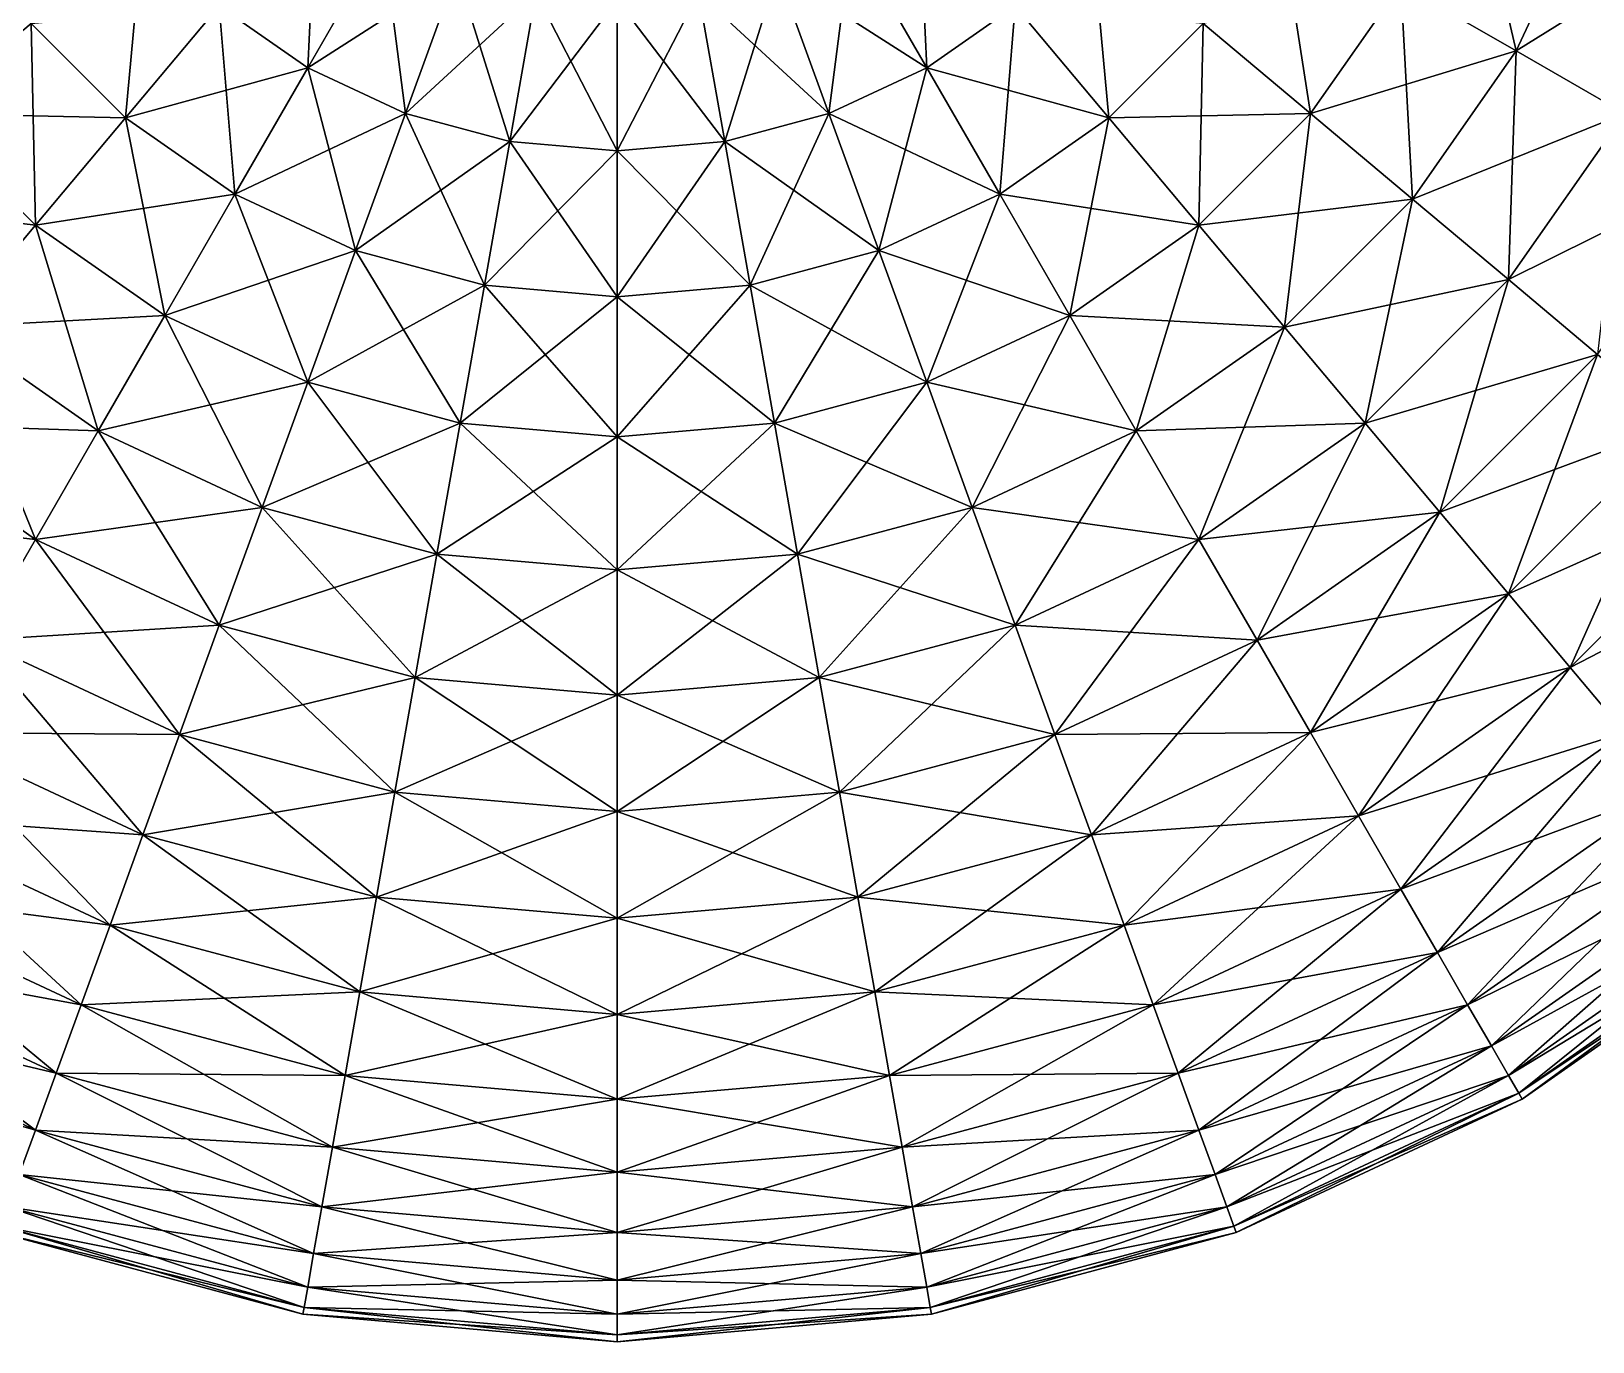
# Model space of a CAD drawing. Header units: metres. Extents: x -7 to 7, y -6 to 6.4.
# Drawn here: x -3.324 to -2.461, y -6 to -5.276 of the extents above; entities that cross this region are included whole.
import ezdxf

# ---------------------------------------------------------------- set-up
doc = ezdxf.new("R2010")
doc.units = ezdxf.units.M

msp = doc.modelspace()

# ---------------------------------------------------------------- linework, layer by layer
at = {"layer": 'Sphere 1'}
for points in [[(-2.53015, -5.17101, 0.86602), (-2.50327, -5.28679, 0.81915), (-2.56699, -5.25, 0.86602)], [(-2.53015, -5.17101, 0.86602), (-2.46101, -5.19617, 0.81915), (-2.50327, -5.28679, 0.81915)], [(-3.17101, -5.2962, -0.93969), (-3.16636, -5.19827, -0.96593), (-3.21985, -5.262, -0.93969)], [(-3.17101, -5.2962, -0.93969), (-3.12941, -5.22414, -0.96593), (-3.16636, -5.19827, -0.96593)], [(-2.83363, -5.19827, 0.96592), (-2.82899, -5.2962, 0.93969), (-2.87059, -5.22414, 0.96592)], [(-2.83363, -5.19827, 0.96592), (-2.78015, -5.262, 0.93969), (-2.82899, -5.2962, 0.93969)], [(-2.46101, -5.19617, -0.81915), (-2.56699, -5.25, -0.86603), (-2.50327, -5.28679, -0.81915)], [(-2.46101, -5.19617, 0.81915), (-2.44333, -5.32139, 0.76604), (-2.50327, -5.28679, 0.81915)], [(-2.39598, -5.21984, -0.76605), (-2.46101, -5.19617, -0.81915), (-2.50327, -5.28679, -0.81915)], [(-3.38302, -5.32139, -0.86603), (-3.32374, -5.27165, -0.90631), (-3.366, -5.21131, -0.90631)], [(-2.634, -5.21131, 0.90631), (-2.61698, -5.32139, 0.86602), (-2.67625, -5.27165, 0.90631)], [(-2.634, -5.21131, 0.90631), (-2.56699, -5.25, 0.86602), (-2.61698, -5.32139, 0.86602)], [(-3.27165, -5.32374, -0.90631), (-3.262, -5.21985, -0.93969), (-3.32374, -5.27165, -0.90631)], [(-3.27165, -5.32374, -0.90631), (-3.21985, -5.262, -0.93969), (-3.262, -5.21985, -0.93969)], [(-3.12941, -5.22414, 0.96592), (-3.17101, -5.2962, 0.93969), (-3.21985, -5.262, 0.93969)], [(-3.08852, -5.24321, 0.96592), (-3.17101, -5.2962, 0.93969), (-3.12941, -5.22414, 0.96592)], [(-3.11698, -5.32139, -0.93969), (-3.12941, -5.22414, -0.96593), (-3.17101, -5.2962, -0.93969)], [(-3.11698, -5.32139, -0.93969), (-3.08852, -5.24321, -0.96593), (-3.12941, -5.22414, -0.96593)], [(-2.87059, -5.22414, 0.96592), (-2.88302, -5.32139, 0.93969), (-2.91148, -5.24321, 0.96592)], [(-2.82899, -5.2962, -0.93969), (-2.87059, -5.22414, -0.96593), (-2.91148, -5.24321, -0.96593)], [(-2.87059, -5.22414, 0.96592), (-2.82899, -5.2962, 0.93969), (-2.88302, -5.32139, 0.93969)], [(-2.78015, -5.262, -0.93969), (-2.87059, -5.22414, -0.96593), (-2.82899, -5.2962, -0.93969)], [(-2.738, -5.21985, 0.93969), (-2.72835, -5.32374, 0.90631), (-2.78015, -5.262, 0.93969)], [(-2.738, -5.21985, 0.93969), (-2.67625, -5.27165, 0.90631), (-2.72835, -5.32374, 0.90631)], [(-2.39598, -5.21984, -0.76605), (-2.50327, -5.28679, -0.81915), (-2.44333, -5.32139, -0.76605)], [(-3.08852, -5.24321, 0.96592), (-3.11698, -5.32139, 0.93969), (-3.17101, -5.2962, 0.93969)], [(-3.04494, -5.25489, 0.96592), (-3.11698, -5.32139, 0.93969), (-3.08852, -5.24321, 0.96592)], [(-3.05939, -5.33682, -0.93969), (-3.08852, -5.24321, -0.96593), (-3.11698, -5.32139, -0.93969)], [(-3.05939, -5.33682, -0.93969), (-3.04494, -5.25489, -0.96593), (-3.08852, -5.24321, -0.96593)], [(-2.91148, -5.24321, 0.96592), (-2.94061, -5.33682, 0.93969), (-2.95506, -5.25489, 0.96592)], [(-2.88302, -5.32139, -0.93969), (-2.91148, -5.24321, -0.96593), (-2.95506, -5.25489, -0.96593)], [(-2.91148, -5.24321, 0.96592), (-2.88302, -5.32139, 0.93969), (-2.94061, -5.33682, 0.93969)], [(-2.82899, -5.2962, -0.93969), (-2.91148, -5.24321, -0.96593), (-2.88302, -5.32139, -0.93969)], [(-2.56699, -5.25, -0.86603), (-2.67626, -5.27165, -0.90631), (-2.61698, -5.32139, -0.86603)], [(-2.56699, -5.25, 0.86602), (-2.56061, -5.36869, 0.81915), (-2.61698, -5.32139, 0.86602)], [(-2.50327, -5.28679, -0.81915), (-2.56699, -5.25, -0.86603), (-2.61698, -5.32139, -0.86603)], [(-2.56699, -5.25, 0.86602), (-2.50327, -5.28679, 0.81915), (-2.56061, -5.36869, 0.81915)], [(-3.21985, -5.262, 0.93969), (-3.27165, -5.32374, 0.90631), (-3.32374, -5.27165, 0.90631)], [(-3.17101, -5.2962, 0.93969), (-3.27165, -5.32374, 0.90631), (-3.21985, -5.262, 0.93969)], [(-3.21131, -5.366, -0.90631), (-3.21985, -5.262, -0.93969), (-3.27165, -5.32374, -0.90631)], [(-3.21131, -5.366, -0.90631), (-3.17101, -5.2962, -0.93969), (-3.21985, -5.262, -0.93969)], [(-3.04494, -5.25489, 0.96592), (-3.05939, -5.33682, 0.93969), (-3.11698, -5.32139, 0.93969)], [(-3, -5.25882, 0.96592), (-3.05939, -5.33682, 0.93969), (-3.04494, -5.25489, 0.96592)], [(-3, -5.34202, -0.93969), (-3.04494, -5.25489, -0.96593), (-3.05939, -5.33682, -0.93969)], [(-3, -5.25882, 0.96592), (-3, -5.34202, 0.93969), (-3.05939, -5.33682, 0.93969)], [(-3, -5.34202, -0.93969), (-3, -5.25882, -0.96593), (-3.04494, -5.25489, -0.96593)], [(-2.95506, -5.25489, 0.96592), (-3, -5.34202, 0.93969), (-3, -5.25882, 0.96592)], [(-2.95506, -5.25489, 0.96592), (-2.94061, -5.33682, 0.93969), (-3, -5.34202, 0.93969)], [(-2.94061, -5.33682, -0.93969), (-2.95506, -5.25489, -0.96593), (-3, -5.25882, -0.96593)], [(-2.94061, -5.33682, -0.93969), (-3, -5.25882, -0.96593), (-3, -5.34202, -0.93969)], [(-2.88302, -5.32139, -0.93969), (-2.95506, -5.25489, -0.96593), (-2.94061, -5.33682, -0.93969)], [(-2.78015, -5.262, 0.93969), (-2.78869, -5.366, 0.90631), (-2.82899, -5.2962, 0.93969)], [(-2.72835, -5.32374, -0.90631), (-2.78015, -5.262, -0.93969), (-2.82899, -5.2962, -0.93969)], [(-2.78015, -5.262, 0.93969), (-2.72835, -5.32374, 0.90631), (-2.78869, -5.366, 0.90631)], [(-2.67626, -5.27165, -0.90631), (-2.78015, -5.262, -0.93969), (-2.72835, -5.32374, -0.90631)], [(-3.27165, -5.32374, 0.90631), (-3.38302, -5.32139, 0.86602), (-3.32374, -5.27165, 0.90631)], [(-3.32139, -5.38302, -0.86603), (-3.32374, -5.27165, -0.90631), (-3.38302, -5.32139, -0.86603)], [(-3.32139, -5.38302, -0.86603), (-3.27165, -5.32374, -0.90631), (-3.32374, -5.27165, -0.90631)], [(-2.67625, -5.27165, 0.90631), (-2.67861, -5.38302, 0.86602), (-2.72835, -5.32374, 0.90631)], [(-2.61698, -5.32139, -0.86603), (-2.67626, -5.27165, -0.90631), (-2.72835, -5.32374, -0.90631)], [(-2.67625, -5.27165, 0.90631), (-2.61698, -5.32139, 0.86602), (-2.67861, -5.38302, 0.86602)], [(-2.50327, -5.28679, -0.81915), (-2.61698, -5.32139, -0.86603), (-2.56061, -5.36869, -0.81915)], [(-2.50327, -5.28679, 0.81915), (-2.5076, -5.41317, 0.76604), (-2.56061, -5.36869, 0.81915)], [(-2.44333, -5.32139, -0.76605), (-2.50327, -5.28679, -0.81915), (-2.56061, -5.36869, -0.81915)], [(-2.50327, -5.28679, 0.81915), (-2.44333, -5.32139, 0.76604), (-2.5076, -5.41317, 0.76604)], [(-3.17101, -5.2962, 0.93969), (-3.21131, -5.366, 0.90631), (-3.27165, -5.32374, 0.90631)], [(-3.11698, -5.32139, 0.93969), (-3.21131, -5.366, 0.90631), (-3.17101, -5.2962, 0.93969)], [(-3.14454, -5.39713, -0.90631), (-3.17101, -5.2962, -0.93969), (-3.21131, -5.366, -0.90631)], [(-3.14454, -5.39713, -0.90631), (-3.11698, -5.32139, -0.93969), (-3.17101, -5.2962, -0.93969)], [(-2.82899, -5.2962, 0.93969), (-2.85546, -5.39713, 0.90631), (-2.88302, -5.32139, 0.93969)], [(-2.78869, -5.366, -0.90631), (-2.82899, -5.2962, -0.93969), (-2.88302, -5.32139, -0.93969)], [(-2.82899, -5.2962, 0.93969), (-2.78869, -5.366, 0.90631), (-2.85546, -5.39713, 0.90631)], [(-2.72835, -5.32374, -0.90631), (-2.82899, -5.2962, -0.93969), (-2.78869, -5.366, -0.90631)], [(-3.32139, -5.38302, 0.86602), (-3.43938, -5.36869, 0.81915), (-3.38302, -5.32139, 0.86602)], [(-3.27165, -5.32374, 0.90631), (-3.32139, -5.38302, 0.86602), (-3.38302, -5.32139, 0.86602)], [(-3.36869, -5.43938, -0.81915), (-3.32139, -5.38302, -0.86603), (-3.38302, -5.32139, -0.86603)], [(-3.11698, -5.32139, 0.93969), (-3.14454, -5.39713, 0.90631), (-3.21131, -5.366, 0.90631)], [(-3.05939, -5.33682, 0.93969), (-3.14454, -5.39713, 0.90631), (-3.11698, -5.32139, 0.93969)], [(-3.07339, -5.4162, -0.90631), (-3.11698, -5.32139, -0.93969), (-3.14454, -5.39713, -0.90631)], [(-3.07339, -5.4162, -0.90631), (-3.05939, -5.33682, -0.93969), (-3.11698, -5.32139, -0.93969)], [(-2.88302, -5.32139, 0.93969), (-2.92661, -5.4162, 0.90631), (-2.94061, -5.33682, 0.93969)], [(-2.85546, -5.39713, -0.90631), (-2.88302, -5.32139, -0.93969), (-2.94061, -5.33682, -0.93969)], [(-2.88302, -5.32139, 0.93969), (-2.85546, -5.39713, 0.90631), (-2.92661, -5.4162, 0.90631)], [(-2.78869, -5.366, -0.90631), (-2.88302, -5.32139, -0.93969), (-2.85546, -5.39713, -0.90631)], [(-2.61698, -5.32139, -0.86603), (-2.72835, -5.32374, -0.90631), (-2.67861, -5.38302, -0.86603)], [(-2.61698, -5.32139, 0.86602), (-2.63131, -5.43938, 0.81915), (-2.67861, -5.38302, 0.86602)], [(-2.56061, -5.36869, -0.81915), (-2.61698, -5.32139, -0.86603), (-2.67861, -5.38302, -0.86603)], [(-2.61698, -5.32139, 0.86602), (-2.56061, -5.36869, 0.81915), (-2.63131, -5.43938, 0.81915)], [(-2.44333, -5.32139, -0.76605), (-2.56061, -5.36869, -0.81915), (-2.5076, -5.41317, -0.76605)], [(-2.44333, -5.32139, 0.76604), (-2.45832, -5.45452, 0.70711), (-2.5076, -5.41317, 0.76604)], [(-2.38763, -5.35355, -0.70711), (-2.44333, -5.32139, -0.76605), (-2.5076, -5.41317, -0.76605)], [(-3.21131, -5.366, 0.90631), (-3.32139, -5.38302, 0.86602), (-3.27165, -5.32374, 0.90631)], [(-3.25, -5.43301, -0.86603), (-3.27165, -5.32374, -0.90631), (-3.32139, -5.38302, -0.86603)], [(-3.25, -5.43301, -0.86603), (-3.21131, -5.366, -0.90631), (-3.27165, -5.32374, -0.90631)], [(-2.72835, -5.32374, 0.90631), (-2.75, -5.43301, 0.86602), (-2.78869, -5.366, 0.90631)], [(-2.67861, -5.38302, -0.86603), (-2.72835, -5.32374, -0.90631), (-2.78869, -5.366, -0.90631)], [(-2.72835, -5.32374, 0.90631), (-2.67861, -5.38302, 0.86602), (-2.75, -5.43301, 0.86602)], [(-3.05939, -5.33682, 0.93969), (-3.07339, -5.4162, 0.90631), (-3.14454, -5.39713, 0.90631)], [(-3, -5.34202, 0.93969), (-3.07339, -5.4162, 0.90631), (-3.05939, -5.33682, 0.93969)], [(-3, -5.42262, -0.90631), (-3.05939, -5.33682, -0.93969), (-3.07339, -5.4162, -0.90631)], [(-3, -5.42262, -0.90631), (-3, -5.34202, -0.93969), (-3.05939, -5.33682, -0.93969)], [(-2.94061, -5.33682, 0.93969), (-3, -5.42262, 0.90631), (-3, -5.34202, 0.93969)], [(-2.94061, -5.33682, 0.93969), (-2.92661, -5.4162, 0.90631), (-3, -5.42262, 0.90631)], [(-2.92661, -5.4162, -0.90631), (-2.94061, -5.33682, -0.93969), (-3, -5.34202, -0.93969)], [(-2.85546, -5.39713, -0.90631), (-2.94061, -5.33682, -0.93969), (-2.92661, -5.4162, -0.90631)], [(-3, -5.34202, 0.93969), (-3, -5.42262, 0.90631), (-3.07339, -5.4162, 0.90631)], [(-2.92661, -5.4162, -0.90631), (-3, -5.34202, -0.93969), (-3, -5.42262, -0.90631)], [(-2.38763, -5.35355, -0.70711), (-2.5076, -5.41317, -0.76605), (-2.45832, -5.45452, -0.70711)], [(-3.21131, -5.366, 0.90631), (-3.25, -5.43301, 0.86602), (-3.32139, -5.38302, 0.86602)], [(-3.14454, -5.39713, 0.90631), (-3.25, -5.43301, 0.86602), (-3.21131, -5.366, 0.90631)], [(-3.17101, -5.46984, -0.86603), (-3.21131, -5.366, -0.90631), (-3.25, -5.43301, -0.86603)], [(-3.17101, -5.46984, -0.86603), (-3.14454, -5.39713, -0.90631), (-3.21131, -5.366, -0.90631)], [(-2.78869, -5.366, 0.90631), (-2.82899, -5.46985, 0.86602), (-2.85546, -5.39713, 0.90631)], [(-2.75, -5.43301, -0.86603), (-2.78869, -5.366, -0.90631), (-2.85546, -5.39713, -0.90631)], [(-2.78869, -5.366, 0.90631), (-2.75, -5.43301, 0.86602), (-2.82899, -5.46985, 0.86602)], [(-2.67861, -5.38302, -0.86603), (-2.78869, -5.366, -0.90631), (-2.75, -5.43301, -0.86603)], [(-3.32139, -5.38302, 0.86602), (-3.36869, -5.43938, 0.81915), (-3.43938, -5.36869, 0.81915)], [(-2.56061, -5.36869, -0.81915), (-2.67861, -5.38302, -0.86603), (-2.63131, -5.43938, -0.81915)], [(-2.56061, -5.36869, 0.81915), (-2.58682, -5.4924, 0.76604), (-2.63131, -5.43938, 0.81915)], [(-2.5076, -5.41317, -0.76605), (-2.56061, -5.36869, -0.81915), (-2.63131, -5.43938, -0.81915)], [(-2.56061, -5.36869, 0.81915), (-2.5076, -5.41317, 0.76604), (-2.58682, -5.4924, 0.76604)], [(-3.25, -5.43301, 0.86602), (-3.36869, -5.43938, 0.81915), (-3.32139, -5.38302, 0.86602)], [(-3.28679, -5.49673, -0.81915), (-3.32139, -5.38302, -0.86603), (-3.36869, -5.43938, -0.81915)], [(-3.28679, -5.49673, -0.81915), (-3.25, -5.43301, -0.86603), (-3.32139, -5.38302, -0.86603)], [(-2.67861, -5.38302, 0.86602), (-2.71321, -5.49673, 0.81915), (-2.75, -5.43301, 0.86602)], [(-2.63131, -5.43938, -0.81915), (-2.67861, -5.38302, -0.86603), (-2.75, -5.43301, -0.86603)], [(-2.67861, -5.38302, 0.86602), (-2.63131, -5.43938, 0.81915), (-2.71321, -5.49673, 0.81915)], [(-3.14454, -5.39713, 0.90631), (-3.17101, -5.46985, 0.86602), (-3.25, -5.43301, 0.86602)], [(-3.07339, -5.4162, 0.90631), (-3.17101, -5.46985, 0.86602), (-3.14454, -5.39713, 0.90631)], [(-3.08682, -5.4924, -0.86603), (-3.14454, -5.39713, -0.90631), (-3.17101, -5.46984, -0.86603)], [(-3.08682, -5.4924, -0.86603), (-3.07339, -5.4162, -0.90631), (-3.14454, -5.39713, -0.90631)], [(-2.85546, -5.39713, 0.90631), (-2.91318, -5.4924, 0.86602), (-2.92661, -5.4162, 0.90631)], [(-2.82899, -5.46984, -0.86603), (-2.85546, -5.39713, -0.90631), (-2.92661, -5.4162, -0.90631)], [(-2.85546, -5.39713, 0.90631), (-2.82899, -5.46985, 0.86602), (-2.91318, -5.4924, 0.86602)], [(-2.75, -5.43301, -0.86603), (-2.85546, -5.39713, -0.90631), (-2.82899, -5.46984, -0.86603)], [(-3.07339, -5.4162, 0.90631), (-3.08682, -5.4924, 0.86602), (-3.17101, -5.46985, 0.86602)], [(-3, -5.42262, 0.90631), (-3.08682, -5.4924, 0.86602), (-3.07339, -5.4162, 0.90631)], [(-3, -5.5, -0.86603), (-3.07339, -5.4162, -0.90631), (-3.08682, -5.4924, -0.86603)], [(-3, -5.5, -0.86603), (-3, -5.42262, -0.90631), (-3.07339, -5.4162, -0.90631)], [(-2.92661, -5.4162, 0.90631), (-3, -5.5, 0.86602), (-3, -5.42262, 0.90631)], [(-2.92661, -5.4162, 0.90631), (-2.91318, -5.4924, 0.86602), (-3, -5.5, 0.86602)], [(-2.91318, -5.4924, -0.86603), (-2.92661, -5.4162, -0.90631), (-3, -5.42262, -0.90631)], [(-2.82899, -5.46984, -0.86603), (-2.92661, -5.4162, -0.90631), (-2.91318, -5.4924, -0.86603)], [(-2.5076, -5.41317, -0.76605), (-2.63131, -5.43938, -0.81915), (-2.58682, -5.4924, -0.76605)], [(-2.5076, -5.41317, 0.76604), (-2.54548, -5.54167, 0.70711), (-2.58682, -5.4924, 0.76604)], [(-2.45832, -5.45452, -0.70711), (-2.5076, -5.41317, -0.76605), (-2.58682, -5.4924, -0.76605)], [(-2.5076, -5.41317, 0.76604), (-2.45832, -5.45452, 0.70711), (-2.54548, -5.54167, 0.70711)], [(-3, -5.42262, 0.90631), (-3, -5.5, 0.86602), (-3.08682, -5.4924, 0.86602)], [(-2.91318, -5.4924, -0.86603), (-3, -5.42262, -0.90631), (-3, -5.5, -0.86603)], [(-3.25, -5.43301, 0.86602), (-3.28679, -5.49673, 0.81915), (-3.36869, -5.43938, 0.81915)], [(-3.17101, -5.46985, 0.86602), (-3.28679, -5.49673, 0.81915), (-3.25, -5.43301, 0.86602)], [(-3.19617, -5.53898, -0.81915), (-3.25, -5.43301, -0.86603), (-3.28679, -5.49673, -0.81915)], [(-3.19617, -5.53898, -0.81915), (-3.17101, -5.46984, -0.86603), (-3.25, -5.43301, -0.86603)], [(-2.75, -5.43301, 0.86602), (-2.80382, -5.53898, 0.81915), (-2.82899, -5.46985, 0.86602)], [(-2.71321, -5.49673, -0.81915), (-2.75, -5.43301, -0.86603), (-2.82899, -5.46984, -0.86603)], [(-2.75, -5.43301, 0.86602), (-2.71321, -5.49673, 0.81915), (-2.80382, -5.53898, 0.81915)], [(-2.63131, -5.43938, -0.81915), (-2.75, -5.43301, -0.86603), (-2.71321, -5.49673, -0.81915)], [(-3.28679, -5.49673, 0.81915), (-3.41318, -5.4924, 0.76604), (-3.36869, -5.43938, 0.81915)], [(-3.32139, -5.55667, -0.76605), (-3.36869, -5.43938, -0.81915), (-3.41317, -5.4924, -0.76605)], [(-3.32139, -5.55667, -0.76605), (-3.28679, -5.49673, -0.81915), (-3.36869, -5.43938, -0.81915)], [(-2.63131, -5.43938, 0.81915), (-2.67861, -5.55667, 0.76604), (-2.71321, -5.49673, 0.81915)], [(-2.58682, -5.4924, -0.76605), (-2.63131, -5.43938, -0.81915), (-2.71321, -5.49673, -0.81915)], [(-2.63131, -5.43938, 0.81915), (-2.58682, -5.4924, 0.76604), (-2.67861, -5.55667, 0.76604)], [(-2.45832, -5.45452, -0.70711), (-2.58682, -5.4924, -0.76605), (-2.54548, -5.54167, -0.70711)], [(-2.45832, -5.45452, 0.70711), (-2.5076, -5.58682, 0.64279), (-2.54548, -5.54167, 0.70711)], [(-2.41318, -5.4924, -0.64279), (-2.45832, -5.45452, -0.70711), (-2.54548, -5.54167, -0.70711)], [(-2.45832, -5.45452, 0.70711), (-2.41318, -5.4924, 0.64279), (-2.5076, -5.58682, 0.64279)], [(-3.17101, -5.46985, 0.86602), (-3.19617, -5.53898, 0.81915), (-3.28679, -5.49673, 0.81915)], [(-3.0996, -5.56486, -0.81915), (-3.17101, -5.46984, -0.86603), (-3.19617, -5.53898, -0.81915)], [(-3.08682, -5.4924, 0.86602), (-3.19617, -5.53898, 0.81915), (-3.17101, -5.46985, 0.86602)], [(-3.0996, -5.56486, -0.81915), (-3.08682, -5.4924, -0.86603), (-3.17101, -5.46984, -0.86603)], [(-2.80382, -5.53898, -0.81915), (-2.82899, -5.46984, -0.86603), (-2.91318, -5.4924, -0.86603)], [(-2.82899, -5.46985, 0.86602), (-2.9004, -5.56486, 0.81915), (-2.91318, -5.4924, 0.86602)], [(-2.82899, -5.46985, 0.86602), (-2.80382, -5.53898, 0.81915), (-2.9004, -5.56486, 0.81915)], [(-2.71321, -5.49673, -0.81915), (-2.82899, -5.46984, -0.86603), (-2.80382, -5.53898, -0.81915)], [(-3.32139, -5.55667, 0.76604), (-3.45452, -5.54167, 0.70711), (-3.41318, -5.4924, 0.76604)], [(-3.28679, -5.49673, 0.81915), (-3.32139, -5.55667, 0.76604), (-3.41318, -5.4924, 0.76604)], [(-3.35355, -5.61237, -0.70711), (-3.32139, -5.55667, -0.76605), (-3.41317, -5.4924, -0.76605)], [(-3.08682, -5.4924, 0.86602), (-3.0996, -5.56486, 0.81915), (-3.19617, -5.53898, 0.81915)], [(-3, -5.5, 0.86602), (-3.0996, -5.56486, 0.81915), (-3.08682, -5.4924, 0.86602)], [(-3, -5.57358, -0.81915), (-3.08682, -5.4924, -0.86603), (-3.0996, -5.56486, -0.81915)], [(-3, -5.57358, -0.81915), (-3, -5.5, -0.86603), (-3.08682, -5.4924, -0.86603)], [(-2.91318, -5.4924, 0.86602), (-3, -5.57358, 0.81915), (-3, -5.5, 0.86602)], [(-2.91318, -5.4924, 0.86602), (-2.9004, -5.56486, 0.81915), (-3, -5.57358, 0.81915)], [(-2.9004, -5.56486, -0.81915), (-2.91318, -5.4924, -0.86603), (-3, -5.5, -0.86603)], [(-2.80382, -5.53898, -0.81915), (-2.91318, -5.4924, -0.86603), (-2.9004, -5.56486, -0.81915)], [(-2.58682, -5.4924, -0.76605), (-2.71321, -5.49673, -0.81915), (-2.67861, -5.55667, -0.76605)], [(-2.58682, -5.4924, 0.76604), (-2.64645, -5.61237, 0.70711), (-2.67861, -5.55667, 0.76604)], [(-2.54548, -5.54167, -0.70711), (-2.58682, -5.4924, -0.76605), (-2.67861, -5.55667, -0.76605)], [(-2.58682, -5.4924, 0.76604), (-2.54548, -5.54167, 0.70711), (-2.64645, -5.61237, 0.70711)], [(-2.41318, -5.4924, -0.64279), (-2.54548, -5.54167, -0.70711), (-2.5076, -5.58682, -0.64279)], [(-2.41318, -5.4924, 0.64279), (-2.47346, -5.62751, 0.57358), (-2.5076, -5.58682, 0.64279)], [(-2.37249, -5.52654, -0.57358), (-2.41318, -5.4924, -0.64279), (-2.5076, -5.58682, -0.64279)], [(-2.41318, -5.4924, 0.64279), (-2.37249, -5.52654, 0.57358), (-2.47346, -5.62751, 0.57358)], [(-3.19617, -5.53898, 0.81915), (-3.32139, -5.55667, 0.76604), (-3.28679, -5.49673, 0.81915)], [(-3.21985, -5.60402, -0.76605), (-3.28679, -5.49673, -0.81915), (-3.32139, -5.55667, -0.76605)], [(-3.21985, -5.60402, -0.76605), (-3.19617, -5.53898, -0.81915), (-3.28679, -5.49673, -0.81915)], [(-3, -5.5, 0.86602), (-3, -5.57358, 0.81915), (-3.0996, -5.56486, 0.81915)], [(-2.9004, -5.56486, -0.81915), (-3, -5.5, -0.86603), (-3, -5.57358, -0.81915)], [(-2.71321, -5.49673, 0.81915), (-2.78015, -5.60402, 0.76604), (-2.80382, -5.53898, 0.81915)], [(-2.67861, -5.55667, -0.76605), (-2.71321, -5.49673, -0.81915), (-2.80382, -5.53898, -0.81915)], [(-2.71321, -5.49673, 0.81915), (-2.67861, -5.55667, 0.76604), (-2.78015, -5.60402, 0.76604)], [(-2.37249, -5.52654, -0.57358), (-2.5076, -5.58682, -0.64279), (-2.47346, -5.62751, -0.57358)], [(-2.37249, -5.52654, 0.57358), (-2.44333, -5.66341, 0.5), (-2.47346, -5.62751, 0.57358)], [(-2.33659, -5.55667, -0.5), (-2.37249, -5.52654, -0.57358), (-2.47346, -5.62751, -0.57358)], [(-3.32139, -5.55667, 0.76604), (-3.35355, -5.61237, 0.70711), (-3.45452, -5.54167, 0.70711)], [(-3.19617, -5.53898, 0.81915), (-3.21985, -5.60402, 0.76604), (-3.32139, -5.55667, 0.76604)], [(-3.0996, -5.56486, 0.81915), (-3.21985, -5.60402, 0.76604), (-3.19617, -5.53898, 0.81915)], [(-3.11162, -5.63302, -0.76605), (-3.19617, -5.53898, -0.81915), (-3.21985, -5.60402, -0.76605)], [(-3.11162, -5.63302, -0.76605), (-3.0996, -5.56486, -0.81915), (-3.19617, -5.53898, -0.81915)], [(-2.80382, -5.53898, 0.81915), (-2.88838, -5.63302, 0.76604), (-2.9004, -5.56486, 0.81915)], [(-2.78015, -5.60402, -0.76605), (-2.80382, -5.53898, -0.81915), (-2.9004, -5.56486, -0.81915)], [(-2.80382, -5.53898, 0.81915), (-2.78015, -5.60402, 0.76604), (-2.88838, -5.63302, 0.76604)], [(-2.67861, -5.55667, -0.76605), (-2.80382, -5.53898, -0.81915), (-2.78015, -5.60402, -0.76605)], [(-2.54548, -5.54167, -0.70711), (-2.67861, -5.55667, -0.76605), (-2.64645, -5.61237, -0.70711)], [(-2.54548, -5.54167, 0.70711), (-2.61698, -5.66341, 0.64279), (-2.64645, -5.61237, 0.70711)], [(-2.5076, -5.58682, -0.64279), (-2.54548, -5.54167, -0.70711), (-2.64645, -5.61237, -0.70711)], [(-2.54548, -5.54167, 0.70711), (-2.5076, -5.58682, 0.64279), (-2.61698, -5.66341, 0.64279)], [(-3.21985, -5.60402, 0.76604), (-3.35355, -5.61237, 0.70711), (-3.32139, -5.55667, 0.76604)], [(-3.24184, -5.66446, -0.70711), (-3.32139, -5.55667, -0.76605), (-3.35355, -5.61237, -0.70711)], [(-3.24184, -5.66446, -0.70711), (-3.21985, -5.60402, -0.76605), (-3.32139, -5.55667, -0.76605)], [(-2.67861, -5.55667, 0.76604), (-2.75815, -5.66446, 0.70711), (-2.78015, -5.60402, 0.76604)], [(-2.64645, -5.61237, -0.70711), (-2.67861, -5.55667, -0.76605), (-2.78015, -5.60402, -0.76605)], [(-2.67861, -5.55667, 0.76604), (-2.64645, -5.61237, 0.70711), (-2.75815, -5.66446, 0.70711)], [(-2.33659, -5.55667, -0.5), (-2.47346, -5.62751, -0.57358), (-2.44333, -5.66341, -0.5)], [(-3.0996, -5.56486, 0.81915), (-3.11162, -5.63302, 0.76604), (-3.21985, -5.60402, 0.76604)], [(-3, -5.57358, 0.81915), (-3.11162, -5.63302, 0.76604), (-3.0996, -5.56486, 0.81915)], [(-3, -5.64279, -0.76605), (-3.0996, -5.56486, -0.81915), (-3.11162, -5.63302, -0.76605)], [(-3, -5.64279, -0.76605), (-3, -5.57358, -0.81915), (-3.0996, -5.56486, -0.81915)], [(-2.9004, -5.56486, 0.81915), (-3, -5.64279, 0.76604), (-3, -5.57358, 0.81915)], [(-2.9004, -5.56486, 0.81915), (-2.88838, -5.63302, 0.76604), (-3, -5.64279, 0.76604)], [(-2.88838, -5.63302, -0.76605), (-2.9004, -5.56486, -0.81915), (-3, -5.57358, -0.81915)], [(-2.78015, -5.60402, -0.76605), (-2.9004, -5.56486, -0.81915), (-2.88838, -5.63302, -0.76605)], [(-3, -5.57358, 0.81915), (-3, -5.64279, 0.76604), (-3.11162, -5.63302, 0.76604)], [(-2.88838, -5.63302, -0.76605), (-3, -5.57358, -0.81915), (-3, -5.64279, -0.76605)], [(-2.5076, -5.58682, -0.64279), (-2.64645, -5.61237, -0.70711), (-2.61698, -5.66341, -0.64279)], [(-2.5076, -5.58682, 0.64279), (-2.59042, -5.70941, 0.57358), (-2.61698, -5.66341, 0.64279)], [(-2.47346, -5.62751, -0.57358), (-2.5076, -5.58682, -0.64279), (-2.61698, -5.66341, -0.64279)], [(-2.5076, -5.58682, 0.64279), (-2.47346, -5.62751, 0.57358), (-2.59042, -5.70941, 0.57358)], [(-3.21985, -5.60402, 0.76604), (-3.24184, -5.66446, 0.70711), (-3.35355, -5.61237, 0.70711)], [(-3.11162, -5.63302, 0.76604), (-3.24184, -5.66446, 0.70711), (-3.21985, -5.60402, 0.76604)], [(-3.12279, -5.69636, -0.70711), (-3.21985, -5.60402, -0.76605), (-3.24184, -5.66446, -0.70711)], [(-3.12279, -5.69636, -0.70711), (-3.11162, -5.63302, -0.76605), (-3.21985, -5.60402, -0.76605)], [(-2.78015, -5.60402, 0.76604), (-2.87721, -5.69636, 0.70711), (-2.88838, -5.63302, 0.76604)], [(-2.75815, -5.66446, -0.70711), (-2.78015, -5.60402, -0.76605), (-2.88838, -5.63302, -0.76605)], [(-2.78015, -5.60402, 0.76604), (-2.75815, -5.66446, 0.70711), (-2.87721, -5.69636, 0.70711)], [(-2.64645, -5.61237, -0.70711), (-2.78015, -5.60402, -0.76605), (-2.75815, -5.66446, -0.70711)], [(-3.24184, -5.66446, 0.70711), (-3.38302, -5.66341, 0.64279), (-3.35355, -5.61237, 0.70711)], [(-3.262, -5.71985, -0.64279), (-3.35355, -5.61237, -0.70711), (-3.38302, -5.66341, -0.64279)], [(-3.262, -5.71985, -0.64279), (-3.24184, -5.66446, -0.70711), (-3.35355, -5.61237, -0.70711)], [(-2.64645, -5.61237, 0.70711), (-2.738, -5.71985, 0.64279), (-2.75815, -5.66446, 0.70711)], [(-2.61698, -5.66341, -0.64279), (-2.64645, -5.61237, -0.70711), (-2.75815, -5.66446, -0.70711)], [(-2.64645, -5.61237, 0.70711), (-2.61698, -5.66341, 0.64279), (-2.738, -5.71985, 0.64279)], [(-3.11162, -5.63302, 0.76604), (-3.12279, -5.69636, 0.70711), (-3.24184, -5.66446, 0.70711)], [(-3, -5.64279, 0.76604), (-3.12279, -5.69636, 0.70711), (-3.11162, -5.63302, 0.76604)], [(-3, -5.70711, -0.70711), (-3.11162, -5.63302, -0.76605), (-3.12279, -5.69636, -0.70711)], [(-3, -5.70711, -0.70711), (-3, -5.64279, -0.76605), (-3.11162, -5.63302, -0.76605)], [(-2.88838, -5.63302, 0.76604), (-3, -5.70711, 0.70711), (-3, -5.64279, 0.76604)], [(-2.88838, -5.63302, 0.76604), (-2.87721, -5.69636, 0.70711), (-3, -5.70711, 0.70711)], [(-2.87721, -5.69636, -0.70711), (-2.88838, -5.63302, -0.76605), (-3, -5.64279, -0.76605)], [(-2.75815, -5.66446, -0.70711), (-2.88838, -5.63302, -0.76605), (-2.87721, -5.69636, -0.70711)], [(-2.47346, -5.62751, -0.57358), (-2.61698, -5.66341, -0.64279), (-2.59042, -5.7094, -0.57358)], [(-2.47346, -5.62751, 0.57358), (-2.56699, -5.75, 0.5), (-2.59042, -5.70941, 0.57358)], [(-2.44333, -5.66341, -0.5), (-2.47346, -5.62751, -0.57358), (-2.59042, -5.7094, -0.57358)], [(-2.47346, -5.62751, 0.57358), (-2.44333, -5.66341, 0.5), (-2.56699, -5.75, 0.5)], [(-3, -5.64279, 0.76604), (-3, -5.70711, 0.70711), (-3.12279, -5.69636, 0.70711)], [(-2.87721, -5.69636, -0.70711), (-3, -5.64279, -0.76605), (-3, -5.70711, -0.70711)], [(-3.262, -5.71985, 0.64279), (-3.40958, -5.70941, 0.57358), (-3.38302, -5.66341, 0.64279)], [(-3.28017, -5.76975, -0.57358), (-3.38302, -5.66341, -0.64279), (-3.40957, -5.70941, -0.57358)], [(-3.24184, -5.66446, 0.70711), (-3.262, -5.71985, 0.64279), (-3.38302, -5.66341, 0.64279)], [(-3.28017, -5.76975, -0.57358), (-3.262, -5.71985, -0.64279), (-3.38302, -5.66341, -0.64279)], [(-3.12279, -5.69636, 0.70711), (-3.262, -5.71985, 0.64279), (-3.24184, -5.66446, 0.70711)], [(-3.13302, -5.75441, -0.64279), (-3.24184, -5.66446, -0.70711), (-3.262, -5.71985, -0.64279)], [(-3.13302, -5.75441, -0.64279), (-3.12279, -5.69636, -0.70711), (-3.24184, -5.66446, -0.70711)], [(-2.75815, -5.66446, 0.70711), (-2.86698, -5.75441, 0.64279), (-2.87721, -5.69636, 0.70711)], [(-2.738, -5.71984, -0.64279), (-2.75815, -5.66446, -0.70711), (-2.87721, -5.69636, -0.70711)], [(-2.75815, -5.66446, 0.70711), (-2.738, -5.71985, 0.64279), (-2.86698, -5.75441, 0.64279)], [(-2.61698, -5.66341, -0.64279), (-2.75815, -5.66446, -0.70711), (-2.738, -5.71984, -0.64279)], [(-2.61698, -5.66341, 0.64279), (-2.71983, -5.76975, 0.57358), (-2.738, -5.71985, 0.64279)], [(-2.59042, -5.7094, -0.57358), (-2.61698, -5.66341, -0.64279), (-2.738, -5.71984, -0.64279)], [(-2.61698, -5.66341, 0.64279), (-2.59042, -5.70941, 0.57358), (-2.71983, -5.76975, 0.57358)], [(-2.44333, -5.66341, -0.5), (-2.59042, -5.7094, -0.57358), (-2.56699, -5.75, -0.5)], [(-2.44333, -5.66341, 0.5), (-2.54685, -5.78488, 0.42262), (-2.56699, -5.75, 0.5)], [(-2.41744, -5.69427, -0.42262), (-2.44333, -5.66341, -0.5), (-2.56699, -5.75, -0.5)], [(-2.44333, -5.66341, 0.5), (-2.41744, -5.69427, 0.42262), (-2.54685, -5.78488, 0.42262)], [(-3.12279, -5.69636, 0.70711), (-3.13302, -5.75441, 0.64279), (-3.262, -5.71985, 0.64279)], [(-3, -5.70711, 0.70711), (-3.13302, -5.75441, 0.64279), (-3.12279, -5.69636, 0.70711)], [(-3, -5.76604, -0.64279), (-3.12279, -5.69636, -0.70711), (-3.13302, -5.75441, -0.64279)], [(-3, -5.76604, -0.64279), (-3, -5.70711, -0.70711), (-3.12279, -5.69636, -0.70711)], [(-2.87721, -5.69636, 0.70711), (-3, -5.76604, 0.64279), (-3, -5.70711, 0.70711)], [(-2.87721, -5.69636, 0.70711), (-2.86698, -5.75441, 0.64279), (-3, -5.76604, 0.64279)], [(-2.86698, -5.75441, -0.64279), (-2.87721, -5.69636, -0.70711), (-3, -5.70711, -0.70711)], [(-2.738, -5.71984, -0.64279), (-2.87721, -5.69636, -0.70711), (-2.86698, -5.75441, -0.64279)], [(-2.41744, -5.69427, -0.42262), (-2.56699, -5.75, -0.5), (-2.54685, -5.78488, -0.42262)], [(-2.41744, -5.69427, 0.42262), (-2.53015, -5.8138, 0.34202), (-2.54685, -5.78488, 0.42262)], [(-2.39598, -5.71984, -0.34202), (-2.41744, -5.69427, -0.42262), (-2.54685, -5.78488, -0.42262)], [(-2.41744, -5.69427, 0.42262), (-2.39598, -5.71984, 0.34202), (-2.53015, -5.8138, 0.34202)], [(-3.28017, -5.76975, 0.57358), (-3.43301, -5.75, 0.5), (-3.40958, -5.70941, 0.57358)], [(-3.2962, -5.8138, -0.5), (-3.40957, -5.70941, -0.57358), (-3.43301, -5.75, -0.5)], [(-3.262, -5.71985, 0.64279), (-3.28017, -5.76975, 0.57358), (-3.40958, -5.70941, 0.57358)], [(-3.2962, -5.8138, -0.5), (-3.28017, -5.76975, -0.57358), (-3.40957, -5.70941, -0.57358)], [(-3, -5.70711, 0.70711), (-3, -5.76604, 0.64279), (-3.13302, -5.75441, 0.64279)], [(-2.86698, -5.75441, -0.64279), (-3, -5.70711, -0.70711), (-3, -5.76604, -0.64279)], [(-2.59042, -5.7094, -0.57358), (-2.738, -5.71984, -0.64279), (-2.71983, -5.76975, -0.57358)], [(-2.56699, -5.75, -0.5), (-2.59042, -5.7094, -0.57358), (-2.71983, -5.76975, -0.57358)], [(-2.59042, -5.70941, 0.57358), (-2.7038, -5.8138, 0.5), (-2.71983, -5.76975, 0.57358)], [(-2.59042, -5.70941, 0.57358), (-2.56699, -5.75, 0.5), (-2.7038, -5.8138, 0.5)], [(-3.13302, -5.75441, 0.64279), (-3.28017, -5.76975, 0.57358), (-3.262, -5.71985, 0.64279)], [(-3.14224, -5.80671, -0.57358), (-3.262, -5.71985, -0.64279), (-3.28017, -5.76975, -0.57358)], [(-3.14224, -5.80671, -0.57358), (-3.13302, -5.75441, -0.64279), (-3.262, -5.71985, -0.64279)], [(-2.71983, -5.76975, -0.57358), (-2.738, -5.71984, -0.64279), (-2.86698, -5.75441, -0.64279)], [(-2.738, -5.71985, 0.64279), (-2.85775, -5.80671, 0.57358), (-2.86698, -5.75441, 0.64279)], [(-2.738, -5.71985, 0.64279), (-2.71983, -5.76975, 0.57358), (-2.85775, -5.80671, 0.57358)], [(-2.39598, -5.71984, -0.34202), (-2.54685, -5.78488, -0.42262), (-2.53015, -5.8138, -0.34202)], [(-2.39598, -5.71984, 0.34202), (-2.51704, -5.83651, 0.25882), (-2.53015, -5.8138, 0.34202)], [(-2.37911, -5.73994, -0.25882), (-2.39598, -5.71984, -0.34202), (-2.53015, -5.8138, -0.34202)], [(-2.39598, -5.71984, 0.34202), (-2.37911, -5.73994, 0.25882), (-2.51704, -5.83651, 0.25882)], [(-2.37911, -5.73994, -0.25882), (-2.53015, -5.8138, -0.34202), (-2.51704, -5.83651, -0.25882)], [(-2.37911, -5.73994, 0.25882), (-2.5076, -5.85287, 0.17365), (-2.51704, -5.83651, 0.25882)], [(-2.36698, -5.75441, -0.17365), (-2.37911, -5.73994, -0.25882), (-2.51704, -5.83651, -0.25882)], [(-2.37911, -5.73994, 0.25882), (-2.36698, -5.75441, 0.17365), (-2.5076, -5.85287, 0.17365)], [(-3.2962, -5.8138, 0.5), (-3.45315, -5.78488, 0.42262), (-3.43301, -5.75, 0.5)], [(-3.30997, -5.85165, -0.42262), (-3.43301, -5.75, -0.5), (-3.45315, -5.78488, -0.42262)], [(-3.28017, -5.76975, 0.57358), (-3.2962, -5.8138, 0.5), (-3.43301, -5.75, 0.5)], [(-3.30997, -5.85165, -0.42262), (-3.2962, -5.8138, -0.5), (-3.43301, -5.75, -0.5)], [(-3.13302, -5.75441, 0.64279), (-3.14224, -5.80671, 0.57358), (-3.28017, -5.76975, 0.57358)], [(-3, -5.76604, 0.64279), (-3.14224, -5.80671, 0.57358), (-3.13302, -5.75441, 0.64279)], [(-3, -5.81915, -0.57358), (-3.13302, -5.75441, -0.64279), (-3.14224, -5.80671, -0.57358)], [(-3, -5.81915, -0.57358), (-3, -5.76604, -0.64279), (-3.13302, -5.75441, -0.64279)], [(-2.86698, -5.75441, 0.64279), (-3, -5.81915, 0.57358), (-3, -5.76604, 0.64279)], [(-2.86698, -5.75441, 0.64279), (-2.85775, -5.80671, 0.57358), (-3, -5.81915, 0.57358)], [(-2.85775, -5.80671, -0.57358), (-2.86698, -5.75441, -0.64279), (-3, -5.76604, -0.64279)], [(-2.71983, -5.76975, -0.57358), (-2.86698, -5.75441, -0.64279), (-2.85775, -5.80671, -0.57358)], [(-2.56699, -5.75, -0.5), (-2.71983, -5.76975, -0.57358), (-2.7038, -5.8138, -0.5)], [(-2.56699, -5.75, 0.5), (-2.69002, -5.85165, 0.42262), (-2.7038, -5.8138, 0.5)], [(-2.54685, -5.78488, -0.42262), (-2.56699, -5.75, -0.5), (-2.7038, -5.8138, -0.5)], [(-2.56699, -5.75, 0.5), (-2.54685, -5.78488, 0.42262), (-2.69002, -5.85165, 0.42262)], [(-2.36698, -5.75441, -0.17365), (-2.51704, -5.83651, -0.25882), (-2.5076, -5.85287, -0.17365)], [(-2.36698, -5.75441, 0.17365), (-2.5019, -5.86273, 0.08715), (-2.5076, -5.85287, 0.17365)], [(-2.35966, -5.76313, -0.08716), (-2.36698, -5.75441, -0.17365), (-2.5076, -5.85287, -0.17365)], [(-2.36698, -5.75441, 0.17365), (-2.35966, -5.76313, 0.08715), (-2.5019, -5.86273, 0.08715)], [(-3.14224, -5.80671, 0.57358), (-3.2962, -5.8138, 0.5), (-3.28017, -5.76975, 0.57358)], [(-3.15038, -5.85287, -0.5), (-3.28017, -5.76975, -0.57358), (-3.2962, -5.8138, -0.5)], [(-3.15038, -5.85287, -0.5), (-3.14224, -5.80671, -0.57358), (-3.28017, -5.76975, -0.57358)], [(-3, -5.76604, 0.64279), (-3, -5.81915, 0.57358), (-3.14224, -5.80671, 0.57358)], [(-2.85775, -5.80671, -0.57358), (-3, -5.76604, -0.64279), (-3, -5.81915, -0.57358)], [(-2.71983, -5.76975, 0.57358), (-2.84962, -5.85287, 0.5), (-2.85775, -5.80671, 0.57358)], [(-2.7038, -5.8138, -0.5), (-2.71983, -5.76975, -0.57358), (-2.85775, -5.80671, -0.57358)], [(-2.71983, -5.76975, 0.57358), (-2.7038, -5.8138, 0.5), (-2.84962, -5.85287, 0.5)], [(-2.35966, -5.76313, -0.08716), (-2.5076, -5.85287, -0.17365), (-2.5019, -5.86273, -0.08716)], [(-2.35966, -5.76313, 0.08715), (-2.5, -5.86602, 0), (-2.5019, -5.86273, 0.08715)], [(-2.35721, -5.76604, 0), (-2.35966, -5.76313, -0.08716), (-2.5019, -5.86273, -0.08716)], [(-2.35721, -5.76604, 0), (-2.5019, -5.86273, -0.08716), (-2.5, -5.86602, 0)], [(-2.35966, -5.76313, 0.08715), (-2.35721, -5.76604, 0), (-2.5, -5.86602, 0)], [(-3.30997, -5.85165, 0.42262), (-3.46985, -5.8138, 0.34202), (-3.45315, -5.78488, 0.42262)], [(-3.32139, -5.88302, -0.34202), (-3.45315, -5.78488, -0.42262), (-3.46985, -5.8138, -0.34202)], [(-3.2962, -5.8138, 0.5), (-3.30997, -5.85165, 0.42262), (-3.45315, -5.78488, 0.42262)], [(-3.32139, -5.88302, -0.34202), (-3.30997, -5.85165, -0.42262), (-3.45315, -5.78488, -0.42262)], [(-2.54685, -5.78488, -0.42262), (-2.7038, -5.8138, -0.5), (-2.69002, -5.85165, -0.42262)], [(-2.54685, -5.78488, 0.42262), (-2.67861, -5.88302, 0.34202), (-2.69002, -5.85165, 0.42262)], [(-2.53015, -5.8138, -0.34202), (-2.54685, -5.78488, -0.42262), (-2.69002, -5.85165, -0.42262)], [(-2.54685, -5.78488, 0.42262), (-2.53015, -5.8138, 0.34202), (-2.67861, -5.88302, 0.34202)], [(-3.32139, -5.88302, 0.34202), (-3.48296, -5.83652, 0.25882), (-3.46985, -5.8138, 0.34202)], [(-3.30997, -5.85165, 0.42262), (-3.32139, -5.88302, 0.34202), (-3.46985, -5.8138, 0.34202)], [(-3.33037, -5.90767, -0.25882), (-3.32139, -5.88302, -0.34202), (-3.46985, -5.8138, -0.34202)], [(-3.15038, -5.85287, 0.5), (-3.30997, -5.85165, 0.42262), (-3.2962, -5.8138, 0.5)], [(-3.15738, -5.89254, -0.42262), (-3.2962, -5.8138, -0.5), (-3.30997, -5.85165, -0.42262)], [(-3.14224, -5.80671, 0.57358), (-3.15038, -5.85287, 0.5), (-3.2962, -5.8138, 0.5)], [(-3.15738, -5.89254, -0.42262), (-3.15038, -5.85287, -0.5), (-3.2962, -5.8138, -0.5)], [(-3, -5.81915, 0.57358), (-3.15038, -5.85287, 0.5), (-3.14224, -5.80671, 0.57358)], [(-3, -5.86602, -0.5), (-3.14224, -5.80671, -0.57358), (-3.15038, -5.85287, -0.5)], [(-3, -5.86602, -0.5), (-3, -5.81915, -0.57358), (-3.14224, -5.80671, -0.57358)], [(-2.85775, -5.80671, 0.57358), (-3, -5.86602, 0.5), (-3, -5.81915, 0.57358)], [(-2.85775, -5.80671, 0.57358), (-2.84962, -5.85287, 0.5), (-3, -5.86602, 0.5)], [(-2.84962, -5.85287, -0.5), (-2.85775, -5.80671, -0.57358), (-3, -5.81915, -0.57358)], [(-2.7038, -5.8138, -0.5), (-2.85775, -5.80671, -0.57358), (-2.84962, -5.85287, -0.5)], [(-2.7038, -5.8138, 0.5), (-2.84262, -5.89254, 0.42262), (-2.84962, -5.85287, 0.5)], [(-2.69002, -5.85165, -0.42262), (-2.7038, -5.8138, -0.5), (-2.84962, -5.85287, -0.5)], [(-2.7038, -5.8138, 0.5), (-2.69002, -5.85165, 0.42262), (-2.84262, -5.89254, 0.42262)], [(-2.53015, -5.8138, -0.34202), (-2.69002, -5.85165, -0.42262), (-2.67861, -5.88302, -0.34202)], [(-2.53015, -5.8138, 0.34202), (-2.66963, -5.90767, 0.25882), (-2.67861, -5.88302, 0.34202)], [(-2.51704, -5.83651, -0.25882), (-2.53015, -5.8138, -0.34202), (-2.67861, -5.88302, -0.34202)], [(-2.53015, -5.8138, 0.34202), (-2.51704, -5.83651, 0.25882), (-2.66963, -5.90767, 0.25882)], [(-3, -5.81915, 0.57358), (-3, -5.86602, 0.5), (-3.15038, -5.85287, 0.5)], [(-2.84962, -5.85287, -0.5), (-3, -5.81915, -0.57358), (-3, -5.86602, -0.5)], [(-3.32139, -5.88302, 0.34202), (-3.33037, -5.90767, 0.25882), (-3.48296, -5.83652, 0.25882)], [(-2.51704, -5.83651, -0.25882), (-2.67861, -5.88302, -0.34202), (-2.66963, -5.90767, -0.25882)], [(-2.51704, -5.83651, 0.25882), (-2.66318, -5.92542, 0.17365), (-2.66963, -5.90767, 0.25882)], [(-2.5076, -5.85287, -0.17365), (-2.51704, -5.83651, -0.25882), (-2.66963, -5.90767, -0.25882)], [(-2.51704, -5.83651, 0.25882), (-2.5076, -5.85287, 0.17365), (-2.66318, -5.92542, 0.17365)], [(-3.15738, -5.89254, 0.42262), (-3.32139, -5.88302, 0.34202), (-3.30997, -5.85165, 0.42262)], [(-3.16318, -5.92542, -0.34202), (-3.30997, -5.85165, -0.42262), (-3.32139, -5.88302, -0.34202)], [(-3.15038, -5.85287, 0.5), (-3.15738, -5.89254, 0.42262), (-3.30997, -5.85165, 0.42262)], [(-3.16318, -5.92542, -0.34202), (-3.15738, -5.89254, -0.42262), (-3.30997, -5.85165, -0.42262)], [(-3, -5.86602, 0.5), (-3.15738, -5.89254, 0.42262), (-3.15038, -5.85287, 0.5)], [(-3, -5.90631, -0.42262), (-3.15038, -5.85287, -0.5), (-3.15738, -5.89254, -0.42262)], [(-3, -5.90631, -0.42262), (-3, -5.86602, -0.5), (-3.15038, -5.85287, -0.5)], [(-2.84962, -5.85287, 0.5), (-3, -5.90631, 0.42262), (-3, -5.86602, 0.5)], [(-2.84962, -5.85287, 0.5), (-2.84262, -5.89254, 0.42262), (-3, -5.90631, 0.42262)], [(-2.84262, -5.89254, -0.42262), (-2.84962, -5.85287, -0.5), (-3, -5.86602, -0.5)], [(-2.69002, -5.85165, -0.42262), (-2.84962, -5.85287, -0.5), (-2.84262, -5.89254, -0.42262)], [(-2.69002, -5.85165, 0.42262), (-2.83682, -5.92542, 0.34202), (-2.84262, -5.89254, 0.42262)], [(-2.67861, -5.88302, -0.34202), (-2.69002, -5.85165, -0.42262), (-2.84262, -5.89254, -0.42262)], [(-2.69002, -5.85165, 0.42262), (-2.67861, -5.88302, 0.34202), (-2.83682, -5.92542, 0.34202)], [(-2.5076, -5.85287, -0.17365), (-2.66963, -5.90767, -0.25882), (-2.66318, -5.92542, -0.17365)], [(-2.5076, -5.85287, 0.17365), (-2.65928, -5.93612, 0.08715), (-2.66318, -5.92542, 0.17365)], [(-2.5019, -5.86273, -0.08716), (-2.5076, -5.85287, -0.17365), (-2.66318, -5.92542, -0.17365)], [(-2.5076, -5.85287, 0.17365), (-2.5019, -5.86273, 0.08715), (-2.65928, -5.93612, 0.08715)], [(-3, -5.86602, 0.5), (-3, -5.90631, 0.42262), (-3.15738, -5.89254, 0.42262)], [(-2.84262, -5.89254, -0.42262), (-3, -5.86602, -0.5), (-3, -5.90631, -0.42262)], [(-2.5019, -5.86273, -0.08716), (-2.66318, -5.92542, -0.17365), (-2.65928, -5.93612, -0.08716)], [(-2.5019, -5.86273, 0.08715), (-2.65798, -5.93969, 0), (-2.65928, -5.93612, 0.08715)], [(-2.5, -5.86602, 0), (-2.5019, -5.86273, -0.08716), (-2.65928, -5.93612, -0.08716)], [(-2.5, -5.86602, 0), (-2.65928, -5.93612, -0.08716), (-2.65798, -5.93969, 0)], [(-2.5019, -5.86273, 0.08715), (-2.5, -5.86602, 0), (-2.65798, -5.93969, 0)], [(-3.16318, -5.92542, 0.34202), (-3.33037, -5.90767, 0.25882), (-3.32139, -5.88302, 0.34202)], [(-3.16773, -5.95125, -0.25882), (-3.32139, -5.88302, -0.34202), (-3.33037, -5.90767, -0.25882)], [(-3.15738, -5.89254, 0.42262), (-3.16318, -5.92542, 0.34202), (-3.32139, -5.88302, 0.34202)], [(-3.16773, -5.95125, -0.25882), (-3.16318, -5.92542, -0.34202), (-3.32139, -5.88302, -0.34202)], [(-2.67861, -5.88302, -0.34202), (-2.84262, -5.89254, -0.42262), (-2.83682, -5.92542, -0.34202)], [(-2.67861, -5.88302, 0.34202), (-2.83227, -5.95125, 0.25882), (-2.83682, -5.92542, 0.34202)], [(-2.66963, -5.90767, -0.25882), (-2.67861, -5.88302, -0.34202), (-2.83682, -5.92542, -0.34202)], [(-2.67861, -5.88302, 0.34202), (-2.66963, -5.90767, 0.25882), (-2.83227, -5.95125, 0.25882)], [(-3, -5.90631, 0.42262), (-3.16318, -5.92542, 0.34202), (-3.15738, -5.89254, 0.42262)], [(-3, -5.93969, -0.34202), (-3.15738, -5.89254, -0.42262), (-3.16318, -5.92542, -0.34202)], [(-3, -5.93969, -0.34202), (-3, -5.90631, -0.42262), (-3.15738, -5.89254, -0.42262)], [(-2.84262, -5.89254, 0.42262), (-3, -5.93969, 0.34202), (-3, -5.90631, 0.42262)], [(-2.84262, -5.89254, 0.42262), (-2.83682, -5.92542, 0.34202), (-3, -5.93969, 0.34202)], [(-2.83682, -5.92542, -0.34202), (-2.84262, -5.89254, -0.42262), (-3, -5.90631, -0.42262)], [(-3.16773, -5.95125, 0.25882), (-3.33682, -5.92542, 0.17365), (-3.33037, -5.90767, 0.25882)], [(-3.17101, -5.96985, -0.17365), (-3.33037, -5.90767, -0.25882), (-3.33682, -5.92542, -0.17365)], [(-3.16318, -5.92542, 0.34202), (-3.16773, -5.95125, 0.25882), (-3.33037, -5.90767, 0.25882)], [(-3.17101, -5.96985, -0.17365), (-3.16773, -5.95125, -0.25882), (-3.33037, -5.90767, -0.25882)], [(-3, -5.90631, 0.42262), (-3, -5.93969, 0.34202), (-3.16318, -5.92542, 0.34202)], [(-2.83682, -5.92542, -0.34202), (-3, -5.90631, -0.42262), (-3, -5.93969, -0.34202)], [(-2.66963, -5.90767, -0.25882), (-2.83682, -5.92542, -0.34202), (-2.83227, -5.95125, -0.25882)], [(-2.66963, -5.90767, 0.25882), (-2.82899, -5.96985, 0.17365), (-2.83227, -5.95125, 0.25882)], [(-2.66318, -5.92542, -0.17365), (-2.66963, -5.90767, -0.25882), (-2.83227, -5.95125, -0.25882)], [(-2.66963, -5.90767, 0.25882), (-2.66318, -5.92542, 0.17365), (-2.82899, -5.96985, 0.17365)], [(-3.17101, -5.96985, 0.17365), (-3.34072, -5.93612, 0.08715), (-3.33682, -5.92542, 0.17365)], [(-3.17299, -5.98106, -0.08716), (-3.33682, -5.92542, -0.17365), (-3.34072, -5.93612, -0.08716)], [(-3.16773, -5.95125, 0.25882), (-3.17101, -5.96985, 0.17365), (-3.33682, -5.92542, 0.17365)], [(-3.17299, -5.98106, -0.08716), (-3.17101, -5.96985, -0.17365), (-3.33682, -5.92542, -0.17365)], [(-3, -5.93969, 0.34202), (-3.16773, -5.95125, 0.25882), (-3.16318, -5.92542, 0.34202)], [(-3, -5.96592, -0.25882), (-3.16318, -5.92542, -0.34202), (-3.16773, -5.95125, -0.25882)], [(-3, -5.96592, -0.25882), (-3, -5.93969, -0.34202), (-3.16318, -5.92542, -0.34202)], [(-2.83682, -5.92542, 0.34202), (-3, -5.96592, 0.25882), (-3, -5.93969, 0.34202)], [(-2.83682, -5.92542, 0.34202), (-2.83227, -5.95125, 0.25882), (-3, -5.96592, 0.25882)], [(-2.83227, -5.95125, -0.25882), (-2.83682, -5.92542, -0.34202), (-3, -5.93969, -0.34202)], [(-2.66318, -5.92542, -0.17365), (-2.83227, -5.95125, -0.25882), (-2.82899, -5.96985, -0.17365)], [(-2.66318, -5.92542, 0.17365), (-2.82701, -5.98106, 0.08715), (-2.82899, -5.96985, 0.17365)], [(-2.65928, -5.93612, -0.08716), (-2.66318, -5.92542, -0.17365), (-2.82899, -5.96985, -0.17365)], [(-2.66318, -5.92542, 0.17365), (-2.65928, -5.93612, 0.08715), (-2.82701, -5.98106, 0.08715)], [(-3.17299, -5.98106, 0.08715), (-3.34202, -5.93969, 0), (-3.34072, -5.93612, 0.08715)], [(-3.17365, -5.98481, 0), (-3.34072, -5.93612, -0.08716), (-3.34202, -5.93969, 0)], [(-3.17299, -5.98106, 0.08715), (-3.17365, -5.98481, 0), (-3.34202, -5.93969, 0)], [(-3.17101, -5.96985, 0.17365), (-3.17299, -5.98106, 0.08715), (-3.34072, -5.93612, 0.08715)], [(-3.17365, -5.98481, 0), (-3.17299, -5.98106, -0.08716), (-3.34072, -5.93612, -0.08716)], [(-3, -5.93969, 0.34202), (-3, -5.96592, 0.25882), (-3.16773, -5.95125, 0.25882)], [(-2.83227, -5.95125, -0.25882), (-3, -5.93969, -0.34202), (-3, -5.96592, -0.25882)], [(-2.65928, -5.93612, -0.08716), (-2.82899, -5.96985, -0.17365), (-2.82701, -5.98106, -0.08716)], [(-2.65928, -5.93612, 0.08715), (-2.82635, -5.98481, 0), (-2.82701, -5.98106, 0.08715)], [(-2.65798, -5.93969, 0), (-2.65928, -5.93612, -0.08716), (-2.82701, -5.98106, -0.08716)], [(-2.65798, -5.93969, 0), (-2.82701, -5.98106, -0.08716), (-2.82635, -5.98481, 0)], [(-2.65928, -5.93612, 0.08715), (-2.65798, -5.93969, 0), (-2.82635, -5.98481, 0)], [(-3, -5.96592, 0.25882), (-3.17101, -5.96985, 0.17365), (-3.16773, -5.95125, 0.25882)], [(-3, -5.98481, -0.17365), (-3.16773, -5.95125, -0.25882), (-3.17101, -5.96985, -0.17365)], [(-3, -5.98481, -0.17365), (-3, -5.96592, -0.25882), (-3.16773, -5.95125, -0.25882)], [(-2.83227, -5.95125, 0.25882), (-3, -5.98481, 0.17365), (-3, -5.96592, 0.25882)], [(-2.83227, -5.95125, 0.25882), (-2.82899, -5.96985, 0.17365), (-3, -5.98481, 0.17365)], [(-2.82899, -5.96985, -0.17365), (-2.83227, -5.95125, -0.25882), (-3, -5.96592, -0.25882)], [(-3, -5.98481, 0.17365), (-3.17299, -5.98106, 0.08715), (-3.17101, -5.96985, 0.17365)], [(-3, -5.99619, -0.08716), (-3.17101, -5.96985, -0.17365), (-3.17299, -5.98106, -0.08716)], [(-3, -5.96592, 0.25882), (-3, -5.98481, 0.17365), (-3.17101, -5.96985, 0.17365)], [(-3, -5.99619, -0.08716), (-3, -5.98481, -0.17365), (-3.17101, -5.96985, -0.17365)], [(-2.82899, -5.96985, -0.17365), (-3, -5.96592, -0.25882), (-3, -5.98481, -0.17365)], [(-2.82899, -5.96985, 0.17365), (-3, -5.99619, 0.08715), (-3, -5.98481, 0.17365)], [(-2.82899, -5.96985, 0.17365), (-2.82701, -5.98106, 0.08715), (-3, -5.99619, 0.08715)], [(-2.82701, -5.98106, -0.08716), (-2.82899, -5.96985, -0.17365), (-3, -5.98481, -0.17365)], [(-3, -5.99619, 0.08715), (-3.17365, -5.98481, 0), (-3.17299, -5.98106, 0.08715)], [(-3, -6, 0), (-3.17299, -5.98106, -0.08716), (-3.17365, -5.98481, 0)], [(-3, -5.99619, 0.08715), (-3, -6, 0), (-3.17365, -5.98481, 0)], [(-3, -5.98481, 0.17365), (-3, -5.99619, 0.08715), (-3.17299, -5.98106, 0.08715)], [(-3, -6, 0), (-3, -5.99619, -0.08716), (-3.17299, -5.98106, -0.08716)], [(-2.82701, -5.98106, 0.08715), (-3, -6, 0), (-3, -5.99619, 0.08715)], [(-2.82701, -5.98106, 0.08715), (-2.82635, -5.98481, 0), (-3, -6, 0)], [(-2.82635, -5.98481, 0), (-2.82701, -5.98106, -0.08716), (-3, -5.99619, -0.08716)], [(-2.82701, -5.98106, -0.08716), (-3, -5.98481, -0.17365), (-3, -5.99619, -0.08716)], [(-2.82635, -5.98481, 0), (-3, -5.99619, -0.08716), (-3, -6, 0)]]:
    msp.add_3dface(points, dxfattribs=at)

doc.saveas('drawing.dxf')
